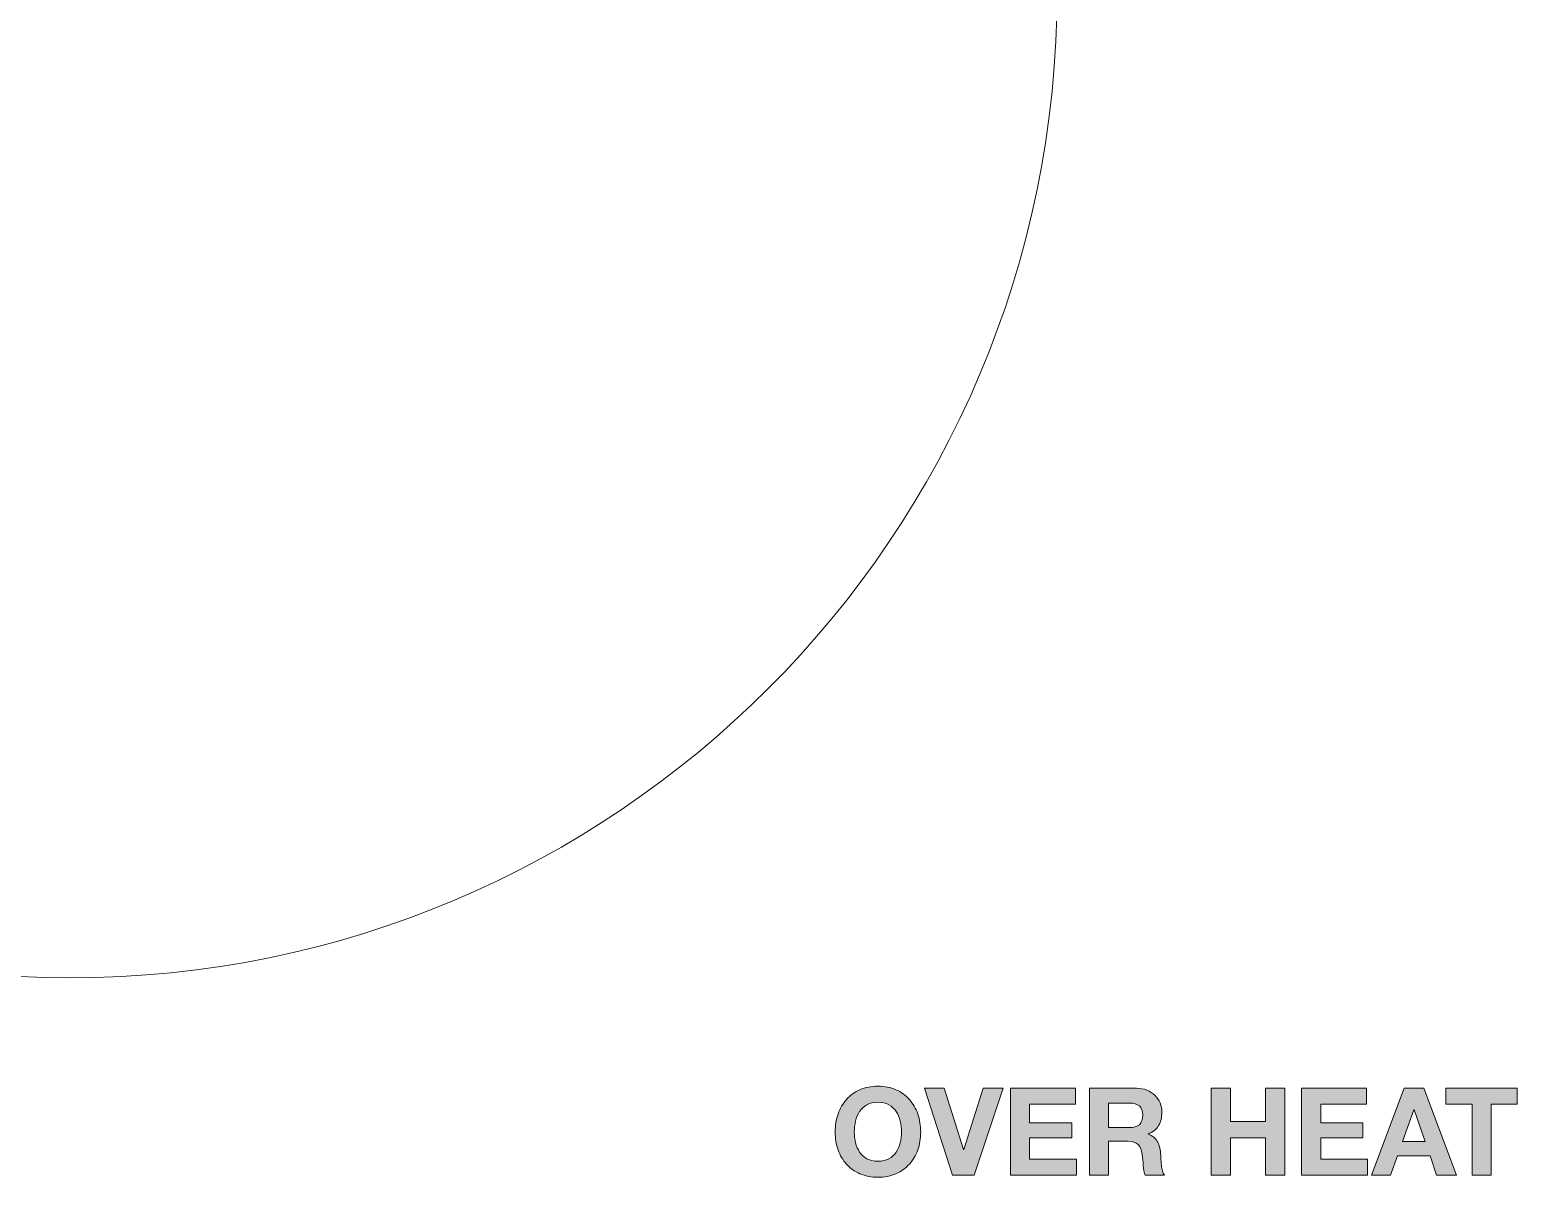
# Model space of a CAD drawing. Header units: millimetres. Extents: x -96603 to 124772, y -7961 to 11116.
# Drawn here: x 7024.3 to 7084.6, y 4856.6 to 4903.1 of the extents above; entities that cross this region are included whole.
import ezdxf

# ---------------------------------------------------------------- set-up
doc = ezdxf.new("R2010")
doc.units = ezdxf.units.MM
doc.layers.get('0').update_dxf_attribs({"lineweight": 15})
doc.layers.add('圖層 2', color=7, linetype='Continuous')

msp = doc.modelspace()

# ---------------------------------------------------------------- hatches: boundary and pattern name
h = msp.add_hatch(color=256)
h.paths.add_polyline_path([(7080.001, 4860.176), (7080.796, 4860.176), (7082.115, 4856.649), (7081.31, 4856.649), (7081.043, 4857.434), (7079.724, 4857.434), (7079.448, 4856.649), (7078.667, 4856.649)])
h.paths.add_polyline_path([(7079.927, 4858.012), (7080.841, 4858.012), (7080.396, 4859.306), (7080.386, 4859.306)], flags=16)
h.paths.add_polyline_path([(7082.747, 4859.524), (7081.69, 4859.524), (7081.69, 4860.176), (7084.579, 4860.176), (7084.579, 4859.524), (7083.522, 4859.524), (7083.522, 4856.649), (7082.747, 4856.649)])
h.paths.add_polyline_path([(7062.567, 4856.649), (7061.693, 4856.649), (7060.552, 4860.176), (7061.347, 4860.176), (7062.132, 4857.696), (7062.142, 4857.696), (7062.937, 4860.176), (7063.737, 4860.176)])
h.paths.add_polyline_path([(7064.039, 4860.176), (7066.676, 4860.176), (7066.676, 4859.524), (7064.814, 4859.524), (7064.814, 4858.768), (7066.523, 4858.768), (7066.523, 4858.165), (7064.814, 4858.165), (7064.814, 4857.301), (7066.716, 4857.301), (7066.716, 4856.649), (7064.039, 4856.649)])
h.paths.add_polyline_path([(7072.178, 4860.176), (7072.953, 4860.176), (7072.953, 4858.822), (7074.381, 4858.822), (7074.381, 4860.176), (7075.156, 4860.176), (7075.156, 4856.649), (7074.381, 4856.649), (7074.381, 4858.17), (7072.953, 4858.17), (7072.953, 4856.649), (7072.178, 4856.649)])
h.paths.add_polyline_path([(7075.838, 4860.176), (7078.475, 4860.176), (7078.475, 4859.524), (7076.613, 4859.524), (7076.613, 4858.768), (7078.322, 4858.768), (7078.322, 4858.165), (7076.613, 4858.165), (7076.613, 4857.301), (7078.515, 4857.301), (7078.515, 4856.649), (7075.838, 4856.649)])
edge = h.paths.add_edge_path()
edge.add_spline(control_points=[(7057.05, 4857.679), (7056.971, 4857.901), (7056.932, 4858.141), (7056.932, 4858.398), (7056.932, 4858.661), (7056.971, 4858.905), (7057.05, 4859.131)], knot_values=[14, 14, 14, 14, 15, 15, 15, 16, 16, 16, 16], degree=3, periodic=0)
edge.add_spline(control_points=[(7057.05, 4859.131), (7057.129, 4859.356), (7057.243, 4859.553), (7057.391, 4859.721)], knot_values=[0, 0, 0, 0, 1, 1, 1, 1], degree=3, periodic=0)
edge.add_spline(control_points=[(7057.391, 4859.721), (7057.539, 4859.889), (7057.721, 4860.021), (7057.937, 4860.116)], knot_values=[1, 1, 1, 1, 2, 2, 2, 2], degree=3, periodic=0)
edge.add_spline(control_points=[(7057.937, 4860.116), (7058.152, 4860.212), (7058.395, 4860.259), (7058.665, 4860.259), (7058.938, 4860.259), (7059.182, 4860.212), (7059.396, 4860.116)], knot_values=[2, 2, 2, 2, 3, 3, 3, 4, 4, 4, 4], degree=3, periodic=0)
edge.add_spline(control_points=[(7059.396, 4860.116), (7059.61, 4860.021), (7059.791, 4859.889), (7059.939, 4859.721)], knot_values=[4, 4, 4, 4, 5, 5, 5, 5], degree=3, periodic=0)
edge.add_spline(control_points=[(7059.939, 4859.721), (7060.088, 4859.553), (7060.201, 4859.356), (7060.28, 4859.131)], knot_values=[5, 5, 5, 5, 6, 6, 6, 6], degree=3, periodic=0)
edge.add_spline(control_points=[(7060.28, 4859.131), (7060.359, 4858.905), (7060.399, 4858.661), (7060.399, 4858.398), (7060.399, 4858.141), (7060.359, 4857.901), (7060.28, 4857.679), (7060.201, 4857.457), (7060.088, 4857.263), (7059.939, 4857.099)], knot_values=[6, 6, 6, 6, 7, 7, 7, 8, 8, 8, 9, 9, 9, 9], degree=3, periodic=0)
edge.add_spline(control_points=[(7059.939, 4857.099), (7059.791, 4856.934), (7059.61, 4856.805), (7059.396, 4856.711)], knot_values=[9, 9, 9, 9, 10, 10, 10, 10], degree=3, periodic=0)
edge.add_spline(control_points=[(7059.396, 4856.711), (7059.182, 4856.617), (7058.938, 4856.57), (7058.665, 4856.57), (7058.395, 4856.57), (7058.152, 4856.617), (7057.937, 4856.711)], knot_values=[10, 10, 10, 10, 11, 11, 11, 12, 12, 12, 12], degree=3, periodic=0)
edge.add_spline(control_points=[(7057.937, 4856.711), (7057.721, 4856.805), (7057.539, 4856.934), (7057.391, 4857.099)], knot_values=[12, 12, 12, 12, 13, 13, 13, 13], degree=3, periodic=0)
edge.add_spline(control_points=[(7057.391, 4857.099), (7057.243, 4857.263), (7057.129, 4857.457), (7057.05, 4857.679)], knot_values=[13, 13, 13, 13, 14, 14, 14, 14], degree=3, periodic=0)
edge = h.paths.add_edge_path(flags=16)
edge.add_spline(control_points=[(7057.924, 4859.235), (7057.849, 4859.121), (7057.793, 4858.992), (7057.759, 4858.847), (7057.724, 4858.702), (7057.707, 4858.552), (7057.707, 4858.398), (7057.707, 4858.249), (7057.724, 4858.105), (7057.759, 4857.965)], knot_values=[13, 13, 13, 13, 14, 14, 14, 15, 15, 15, 16, 16, 16, 16], degree=3, periodic=0)
edge.add_spline(control_points=[(7057.759, 4857.965), (7057.793, 4857.825), (7057.849, 4857.699), (7057.924, 4857.588)], knot_values=[0, 0, 0, 0, 1, 1, 1, 1], degree=3, periodic=0)
edge.add_spline(control_points=[(7057.924, 4857.588), (7058, 4857.476), (7058.099, 4857.386), (7058.221, 4857.318)], knot_values=[1, 1, 1, 1, 2, 2, 2, 2], degree=3, periodic=0)
edge.add_spline(control_points=[(7058.221, 4857.318), (7058.342, 4857.251), (7058.491, 4857.217), (7058.665, 4857.217), (7058.84, 4857.217), (7058.988, 4857.251), (7059.11, 4857.318)], knot_values=[2, 2, 2, 2, 3, 3, 3, 4, 4, 4, 4], degree=3, periodic=0)
edge.add_spline(control_points=[(7059.11, 4857.318), (7059.231, 4857.386), (7059.33, 4857.476), (7059.406, 4857.588)], knot_values=[4, 4, 4, 4, 5, 5, 5, 5], degree=3, periodic=0)
edge.add_spline(control_points=[(7059.406, 4857.588), (7059.482, 4857.699), (7059.537, 4857.825), (7059.571, 4857.965)], knot_values=[5, 5, 5, 5, 6, 6, 6, 6], degree=3, periodic=0)
edge.add_spline(control_points=[(7059.571, 4857.965), (7059.606, 4858.105), (7059.623, 4858.249), (7059.623, 4858.398), (7059.623, 4858.552), (7059.606, 4858.702), (7059.571, 4858.847)], knot_values=[6, 6, 6, 6, 7, 7, 7, 8, 8, 8, 8], degree=3, periodic=0)
edge.add_spline(control_points=[(7059.571, 4858.847), (7059.537, 4858.992), (7059.482, 4859.121), (7059.406, 4859.235)], knot_values=[8, 8, 8, 8, 9, 9, 9, 9], degree=3, periodic=0)
edge.add_spline(control_points=[(7059.406, 4859.235), (7059.33, 4859.348), (7059.231, 4859.439), (7059.11, 4859.506)], knot_values=[9, 9, 9, 9, 10, 10, 10, 10], degree=3, periodic=0)
edge.add_spline(control_points=[(7059.11, 4859.506), (7058.988, 4859.574), (7058.84, 4859.608), (7058.665, 4859.608), (7058.491, 4859.608), (7058.342, 4859.574), (7058.221, 4859.506)], knot_values=[10, 10, 10, 10, 11, 11, 11, 12, 12, 12, 12], degree=3, periodic=0)
edge.add_spline(control_points=[(7058.221, 4859.506), (7058.099, 4859.439), (7058, 4859.348), (7057.924, 4859.235)], knot_values=[12, 12, 12, 12, 13, 13, 13, 13], degree=3, periodic=0)
edge = h.paths.add_edge_path()
edge.add_spline(control_points=[(7067.239, 4860.176), (7067.239, 4860.176), (7069.14, 4860.176), (7069.14, 4860.176)], knot_values=[24, 24, 24, 24, 25, 25, 25, 25], degree=3, periodic=0)
edge.add_spline(control_points=[(7069.14, 4860.176), (7069.299, 4860.176), (7069.441, 4860.15), (7069.568, 4860.099)], knot_values=[0, 0, 0, 0, 1, 1, 1, 1], degree=3, periodic=0)
edge.add_spline(control_points=[(7069.568, 4860.099), (7069.694, 4860.048), (7069.803, 4859.978), (7069.894, 4859.889)], knot_values=[1, 1, 1, 1, 2, 2, 2, 2], degree=3, periodic=0)
edge.add_spline(control_points=[(7069.894, 4859.889), (7069.984, 4859.8), (7070.053, 4859.697), (7070.101, 4859.58)], knot_values=[2, 2, 2, 2, 3, 3, 3, 3], degree=3, periodic=0)
edge.add_spline(control_points=[(7070.101, 4859.58), (7070.149, 4859.463), (7070.173, 4859.338), (7070.173, 4859.202), (7070.173, 4858.995), (7070.129, 4858.816), (7070.042, 4858.664)], knot_values=[3, 3, 3, 3, 4, 4, 4, 5, 5, 5, 5], degree=3, periodic=0)
edge.add_spline(control_points=[(7070.042, 4858.664), (7069.954, 4858.513), (7069.812, 4858.398), (7069.615, 4858.318)], knot_values=[5, 5, 5, 5, 6, 6, 6, 6], degree=3, periodic=0)
edge.add_spline(control_points=[(7069.615, 4858.318), (7069.615, 4858.318), (7069.615, 4858.309), (7069.615, 4858.309)], knot_values=[6, 6, 6, 6, 7, 7, 7, 7], degree=3, periodic=0)
edge.add_spline(control_points=[(7069.615, 4858.309), (7069.71, 4858.282), (7069.789, 4858.242), (7069.852, 4858.188)], knot_values=[7, 7, 7, 7, 8, 8, 8, 8], degree=3, periodic=0)
edge.add_spline(control_points=[(7069.852, 4858.188), (7069.914, 4858.133), (7069.965, 4858.069), (7070.005, 4857.995)], knot_values=[8, 8, 8, 8, 9, 9, 9, 9], degree=3, periodic=0)
edge.add_spline(control_points=[(7070.005, 4857.995), (7070.044, 4857.921), (7070.073, 4857.839), (7070.091, 4857.751)], knot_values=[9, 9, 9, 9, 10, 10, 10, 10], degree=3, periodic=0)
edge.add_spline(control_points=[(7070.091, 4857.751), (7070.109, 4857.662), (7070.122, 4857.573), (7070.128, 4857.484)], knot_values=[10, 10, 10, 10, 11, 11, 11, 11], degree=3, periodic=0)
edge.add_spline(control_points=[(7070.128, 4857.484), (7070.131, 4857.428), (7070.135, 4857.362), (7070.138, 4857.286)], knot_values=[11, 11, 11, 11, 12, 12, 12, 12], degree=3, periodic=0)
edge.add_spline(control_points=[(7070.138, 4857.286), (7070.141, 4857.211), (7070.147, 4857.133), (7070.155, 4857.054)], knot_values=[12, 12, 12, 12, 13, 13, 13, 13], degree=3, periodic=0)
edge.add_spline(control_points=[(7070.155, 4857.054), (7070.164, 4856.975), (7070.177, 4856.9), (7070.195, 4856.829)], knot_values=[13, 13, 13, 13, 14, 14, 14, 14], degree=3, periodic=0)
edge.add_spline(control_points=[(7070.195, 4856.829), (7070.213, 4856.759), (7070.24, 4856.699), (7070.276, 4856.649)], knot_values=[14, 14, 14, 14, 15, 15, 15, 15], degree=3, periodic=0)
edge.add_spline(control_points=[(7070.276, 4856.649), (7070.276, 4856.649), (7069.501, 4856.649), (7069.501, 4856.649)], knot_values=[15, 15, 15, 15, 16, 16, 16, 16], degree=3, periodic=0)
edge.add_spline(control_points=[(7069.501, 4856.649), (7069.458, 4856.761), (7069.432, 4856.894), (7069.422, 4857.049)], knot_values=[16, 16, 16, 16, 17, 17, 17, 17], degree=3, periodic=0)
edge.add_spline(control_points=[(7069.422, 4857.049), (7069.412, 4857.204), (7069.397, 4857.352), (7069.377, 4857.494)], knot_values=[17, 17, 17, 17, 18, 18, 18, 18], degree=3, periodic=0)
edge.add_spline(control_points=[(7069.377, 4857.494), (7069.351, 4857.678), (7069.295, 4857.813), (7069.209, 4857.899), (7069.124, 4857.984), (7068.984, 4858.027), (7068.79, 4858.027)], knot_values=[18, 18, 18, 18, 19, 19, 19, 20, 20, 20, 20], degree=3, periodic=0)
edge.add_spline(control_points=[(7068.79, 4858.027), (7068.79, 4858.027), (7068.014, 4858.027), (7068.014, 4858.027)], knot_values=[20, 20, 20, 20, 21, 21, 21, 21], degree=3, periodic=0)
edge.add_spline(control_points=[(7068.014, 4858.027), (7068.014, 4858.027), (7068.014, 4856.649), (7068.014, 4856.649)], knot_values=[21, 21, 21, 21, 22, 22, 22, 22], degree=3, periodic=0)
edge.add_spline(control_points=[(7068.014, 4856.649), (7068.014, 4856.649), (7067.239, 4856.649), (7067.239, 4856.649)], knot_values=[22, 22, 22, 22, 23, 23, 23, 23], degree=3, periodic=0)
edge.add_spline(control_points=[(7067.239, 4856.649), (7067.239, 4856.649), (7067.239, 4860.176), (7067.239, 4860.176)], knot_values=[23, 23, 23, 23, 24, 24, 24, 24], degree=3, periodic=0)
edge = h.paths.add_edge_path(flags=16)
edge.add_spline(control_points=[(7068.014, 4858.58), (7068.014, 4858.58), (7068.864, 4858.58), (7068.864, 4858.58)], knot_values=[6, 6, 6, 6, 7, 7, 7, 7], degree=3, periodic=0)
edge.add_spline(control_points=[(7068.864, 4858.58), (7069.042, 4858.58), (7069.175, 4858.62), (7069.264, 4858.699)], knot_values=[0, 0, 0, 0, 1, 1, 1, 1], degree=3, periodic=0)
edge.add_spline(control_points=[(7069.264, 4858.699), (7069.353, 4858.778), (7069.397, 4858.906), (7069.397, 4859.084), (7069.397, 4859.255), (7069.353, 4859.38), (7069.264, 4859.457)], knot_values=[1, 1, 1, 1, 2, 2, 2, 3, 3, 3, 3], degree=3, periodic=0)
edge.add_spline(control_points=[(7069.264, 4859.457), (7069.175, 4859.534), (7069.042, 4859.573), (7068.864, 4859.573)], knot_values=[3, 3, 3, 3, 4, 4, 4, 4], degree=3, periodic=0)
edge.add_spline(control_points=[(7068.864, 4859.573), (7068.864, 4859.573), (7068.014, 4859.573), (7068.014, 4859.573)], knot_values=[4, 4, 4, 4, 5, 5, 5, 5], degree=3, periodic=0)
edge.add_spline(control_points=[(7068.014, 4859.573), (7068.014, 4859.573), (7068.014, 4858.58), (7068.014, 4858.58)], knot_values=[5, 5, 5, 5, 6, 6, 6, 6], degree=3, periodic=0)

# ---------------------------------------------------------------- linework, layer by layer
msp.add_circle((7025.931, 4904.649), 40)
at = {"layer": '圖層 2', "lineweight": 0}
for p, q in [((7061.693, 4856.649), (7060.552, 4860.176)), ((7060.552, 4860.176), (7061.347, 4860.176)), ((7061.347, 4860.176), (7062.132, 4857.696)), ((7062.142, 4857.696), (7062.937, 4860.176)), ((7063.737, 4860.176), (7062.567, 4856.649)), ((7062.937, 4860.176), (7063.737, 4860.176)), ((7064.039, 4856.649), (7064.039, 4860.176)), ((7064.039, 4860.176), (7066.676, 4860.176)), ((7066.676, 4860.176), (7066.676, 4859.524)), ((7072.178, 4856.649), (7072.178, 4860.176)), ((7072.178, 4860.176), (7072.953, 4860.176)), ((7072.953, 4860.176), (7072.953, 4858.822)), ((7074.381, 4860.176), (7075.156, 4860.176)), ((7074.381, 4858.822), (7074.381, 4860.176)), ((7075.156, 4860.176), (7075.156, 4856.649)), ((7075.838, 4856.649), (7075.838, 4860.176)), ((7075.838, 4860.176), (7078.475, 4860.176)), ((7078.475, 4860.176), (7078.475, 4859.524)), ((7078.667, 4856.649), (7080.001, 4860.176)), ((7080.001, 4860.176), (7080.796, 4860.176)), ((7080.796, 4860.176), (7082.115, 4856.649)), ((7081.69, 4860.176), (7084.579, 4860.176)), ((7081.69, 4859.524), (7081.69, 4860.176)), ((7084.579, 4860.176), (7084.579, 4859.524)), ((7064.814, 4859.524), (7064.814, 4858.768)), ((7066.676, 4859.524), (7064.814, 4859.524)), ((7076.613, 4859.524), (7076.613, 4858.768)), ((7078.475, 4859.524), (7076.613, 4859.524)), ((7080.386, 4859.306), (7079.927, 4858.012)), ((7080.396, 4859.306), (7080.386, 4859.306)), ((7080.841, 4858.012), (7080.396, 4859.306)), ((7082.747, 4859.524), (7081.69, 4859.524)), ((7082.747, 4856.649), (7082.747, 4859.524)), ((7084.579, 4859.524), (7083.522, 4859.524)), ((7083.522, 4859.524), (7083.522, 4856.649)), ((7064.814, 4858.768), (7066.523, 4858.768)), ((7066.523, 4858.768), (7066.523, 4858.165)), ((7072.953, 4858.822), (7074.381, 4858.822)), ((7076.613, 4858.768), (7078.322, 4858.768)), ((7078.322, 4858.768), (7078.322, 4858.165)), ((7064.814, 4858.165), (7064.814, 4857.301)), ((7066.523, 4858.165), (7064.814, 4858.165)), ((7072.953, 4858.17), (7072.953, 4856.649)), ((7074.381, 4858.17), (7072.953, 4858.17)), ((7074.381, 4856.649), (7074.381, 4858.17)), ((7076.613, 4858.165), (7076.613, 4857.301)), ((7078.322, 4858.165), (7076.613, 4858.165)), ((7079.927, 4858.012), (7080.841, 4858.012)), ((7062.132, 4857.696), (7062.142, 4857.696)), ((7079.724, 4857.434), (7079.448, 4856.649)), ((7081.043, 4857.434), (7079.724, 4857.434)), ((7081.31, 4856.649), (7081.043, 4857.434)), ((7064.814, 4857.301), (7066.716, 4857.301)), ((7066.716, 4857.301), (7066.716, 4856.649)), ((7076.613, 4857.301), (7078.515, 4857.301)), ((7078.515, 4857.301), (7078.515, 4856.649)), ((7062.567, 4856.649), (7061.693, 4856.649)), ((7066.716, 4856.649), (7064.039, 4856.649)), ((7072.953, 4856.649), (7072.178, 4856.649)), ((7075.156, 4856.649), (7074.381, 4856.649)), ((7078.515, 4856.649), (7075.838, 4856.649)), ((7079.448, 4856.649), (7078.667, 4856.649)), ((7082.115, 4856.649), (7081.31, 4856.649)), ((7083.522, 4856.649), (7082.747, 4856.649))]:
    msp.add_line(p, q, dxfattribs=at)
for points in [[(7057.391, 4859.721), (7057.539, 4859.889), (7057.721, 4860.021), (7057.937, 4860.116)], [(7059.396, 4860.116), (7059.61, 4860.021), (7059.791, 4859.889), (7059.939, 4859.721)], [(7067.239, 4860.176), (7067.239, 4860.176), (7069.14, 4860.176), (7069.14, 4860.176)], [(7067.239, 4856.649), (7067.239, 4856.649), (7067.239, 4860.176), (7067.239, 4860.176)], [(7069.14, 4860.176), (7069.299, 4860.176), (7069.441, 4860.15), (7069.568, 4860.099)], [(7069.568, 4860.099), (7069.694, 4860.048), (7069.803, 4859.978), (7069.894, 4859.889)], [(7069.894, 4859.889), (7069.984, 4859.8), (7070.053, 4859.697), (7070.101, 4859.58)], [(7057.05, 4859.131), (7057.129, 4859.356), (7057.243, 4859.553), (7057.391, 4859.721)], [(7058.221, 4859.506), (7058.099, 4859.439), (7058, 4859.348), (7057.924, 4859.235)], [(7059.406, 4859.235), (7059.33, 4859.348), (7059.231, 4859.439), (7059.11, 4859.506)], [(7059.571, 4858.847), (7059.537, 4858.992), (7059.482, 4859.121), (7059.406, 4859.235)], [(7059.939, 4859.721), (7060.088, 4859.553), (7060.201, 4859.356), (7060.28, 4859.131)], [(7068.014, 4859.573), (7068.014, 4859.573), (7068.014, 4858.58), (7068.014, 4858.58)], [(7068.864, 4859.573), (7068.864, 4859.573), (7068.014, 4859.573), (7068.014, 4859.573)], [(7069.264, 4859.457), (7069.175, 4859.534), (7069.042, 4859.573), (7068.864, 4859.573)], [(7068.864, 4858.58), (7069.042, 4858.58), (7069.175, 4858.62), (7069.264, 4858.699)], [(7070.042, 4858.664), (7069.954, 4858.513), (7069.812, 4858.398), (7069.615, 4858.318)], [(7068.014, 4858.58), (7068.014, 4858.58), (7068.864, 4858.58), (7068.864, 4858.58)], [(7068.014, 4858.027), (7068.014, 4858.027), (7068.014, 4856.649), (7068.014, 4856.649)], [(7068.79, 4858.027), (7068.79, 4858.027), (7068.014, 4858.027), (7068.014, 4858.027)], [(7069.615, 4858.318), (7069.615, 4858.318), (7069.615, 4858.309), (7069.615, 4858.309)], [(7069.615, 4858.309), (7069.71, 4858.282), (7069.789, 4858.242), (7069.852, 4858.188)], [(7069.852, 4858.188), (7069.914, 4858.133), (7069.965, 4858.069), (7070.005, 4857.995)], [(7070.005, 4857.995), (7070.044, 4857.921), (7070.073, 4857.839), (7070.091, 4857.751)], [(7057.391, 4857.099), (7057.243, 4857.263), (7057.129, 4857.457), (7057.05, 4857.679)], [(7057.759, 4857.965), (7057.793, 4857.825), (7057.849, 4857.699), (7057.924, 4857.588)], [(7057.924, 4857.588), (7058, 4857.476), (7058.099, 4857.386), (7058.221, 4857.318)], [(7059.11, 4857.318), (7059.231, 4857.386), (7059.33, 4857.476), (7059.406, 4857.588)], [(7059.406, 4857.588), (7059.482, 4857.699), (7059.537, 4857.825), (7059.571, 4857.965)], [(7069.422, 4857.049), (7069.412, 4857.204), (7069.397, 4857.352), (7069.377, 4857.494)], [(7070.091, 4857.751), (7070.109, 4857.662), (7070.122, 4857.573), (7070.128, 4857.484)], [(7070.128, 4857.484), (7070.131, 4857.428), (7070.135, 4857.362), (7070.138, 4857.286)], [(7057.937, 4856.711), (7057.721, 4856.805), (7057.539, 4856.934), (7057.391, 4857.099)], [(7059.939, 4857.099), (7059.791, 4856.934), (7059.61, 4856.805), (7059.396, 4856.711)], [(7069.501, 4856.649), (7069.458, 4856.761), (7069.432, 4856.894), (7069.422, 4857.049)], [(7070.138, 4857.286), (7070.141, 4857.211), (7070.147, 4857.133), (7070.155, 4857.054)], [(7070.155, 4857.054), (7070.164, 4856.975), (7070.177, 4856.9), (7070.195, 4856.829)], [(7070.195, 4856.829), (7070.213, 4856.759), (7070.24, 4856.699), (7070.276, 4856.649)], [(7068.014, 4856.649), (7068.014, 4856.649), (7067.239, 4856.649), (7067.239, 4856.649)], [(7070.276, 4856.649), (7070.276, 4856.649), (7069.501, 4856.649), (7069.501, 4856.649)]]:
    msp.add_open_spline(points, degree=3, dxfattribs=at)
for points, knots in [([(7057.937, 4860.116), (7058.152, 4860.212), (7058.395, 4860.259), (7058.665, 4860.259), (7058.938, 4860.259), (7059.182, 4860.212), (7059.396, 4860.116)], [2, 2, 2, 2, 3, 3, 3, 4, 4, 4, 4]), ([(7057.924, 4859.235), (7057.849, 4859.121), (7057.793, 4858.992), (7057.759, 4858.847), (7057.724, 4858.702), (7057.707, 4858.552), (7057.707, 4858.398), (7057.707, 4858.249), (7057.724, 4858.105), (7057.759, 4857.965)], [13, 13, 13, 13, 14, 14, 14, 15, 15, 15, 16, 16, 16, 16]), ([(7059.11, 4859.506), (7058.988, 4859.574), (7058.84, 4859.608), (7058.665, 4859.608), (7058.491, 4859.608), (7058.342, 4859.574), (7058.221, 4859.506)], [10, 10, 10, 10, 11, 11, 11, 12, 12, 12, 12]), ([(7069.264, 4858.699), (7069.353, 4858.778), (7069.397, 4858.906), (7069.397, 4859.084), (7069.397, 4859.255), (7069.353, 4859.38), (7069.264, 4859.457)], [1, 1, 1, 1, 2, 2, 2, 3, 3, 3, 3]), ([(7070.101, 4859.58), (7070.149, 4859.463), (7070.173, 4859.338), (7070.173, 4859.202), (7070.173, 4858.995), (7070.129, 4858.816), (7070.042, 4858.664)], [3, 3, 3, 3, 4, 4, 4, 5, 5, 5, 5]), ([(7057.05, 4857.679), (7056.971, 4857.901), (7056.932, 4858.141), (7056.932, 4858.398), (7056.932, 4858.661), (7056.971, 4858.905), (7057.05, 4859.131)], [14, 14, 14, 14, 15, 15, 15, 16, 16, 16, 16]), ([(7059.571, 4857.965), (7059.606, 4858.105), (7059.623, 4858.249), (7059.623, 4858.398), (7059.623, 4858.552), (7059.606, 4858.702), (7059.571, 4858.847)], [6, 6, 6, 6, 7, 7, 7, 8, 8, 8, 8]), ([(7060.28, 4859.131), (7060.359, 4858.905), (7060.399, 4858.661), (7060.399, 4858.398), (7060.399, 4858.141), (7060.359, 4857.901), (7060.28, 4857.679), (7060.201, 4857.457), (7060.088, 4857.263), (7059.939, 4857.099)], [6, 6, 6, 6, 7, 7, 7, 8, 8, 8, 9, 9, 9, 9]), ([(7069.377, 4857.494), (7069.351, 4857.678), (7069.295, 4857.813), (7069.209, 4857.899), (7069.124, 4857.984), (7068.984, 4858.027), (7068.79, 4858.027)], [18, 18, 18, 18, 19, 19, 19, 20, 20, 20, 20]), ([(7058.221, 4857.318), (7058.342, 4857.251), (7058.491, 4857.217), (7058.665, 4857.217), (7058.84, 4857.217), (7058.988, 4857.251), (7059.11, 4857.318)], [2, 2, 2, 2, 3, 3, 3, 4, 4, 4, 4]), ([(7059.396, 4856.711), (7059.182, 4856.617), (7058.938, 4856.57), (7058.665, 4856.57), (7058.395, 4856.57), (7058.152, 4856.617), (7057.937, 4856.711)], [10, 10, 10, 10, 11, 11, 11, 12, 12, 12, 12])]:
    msp.add_open_spline(points, degree=3, knots=knots, dxfattribs=at)

doc.saveas('drawing.dxf')
